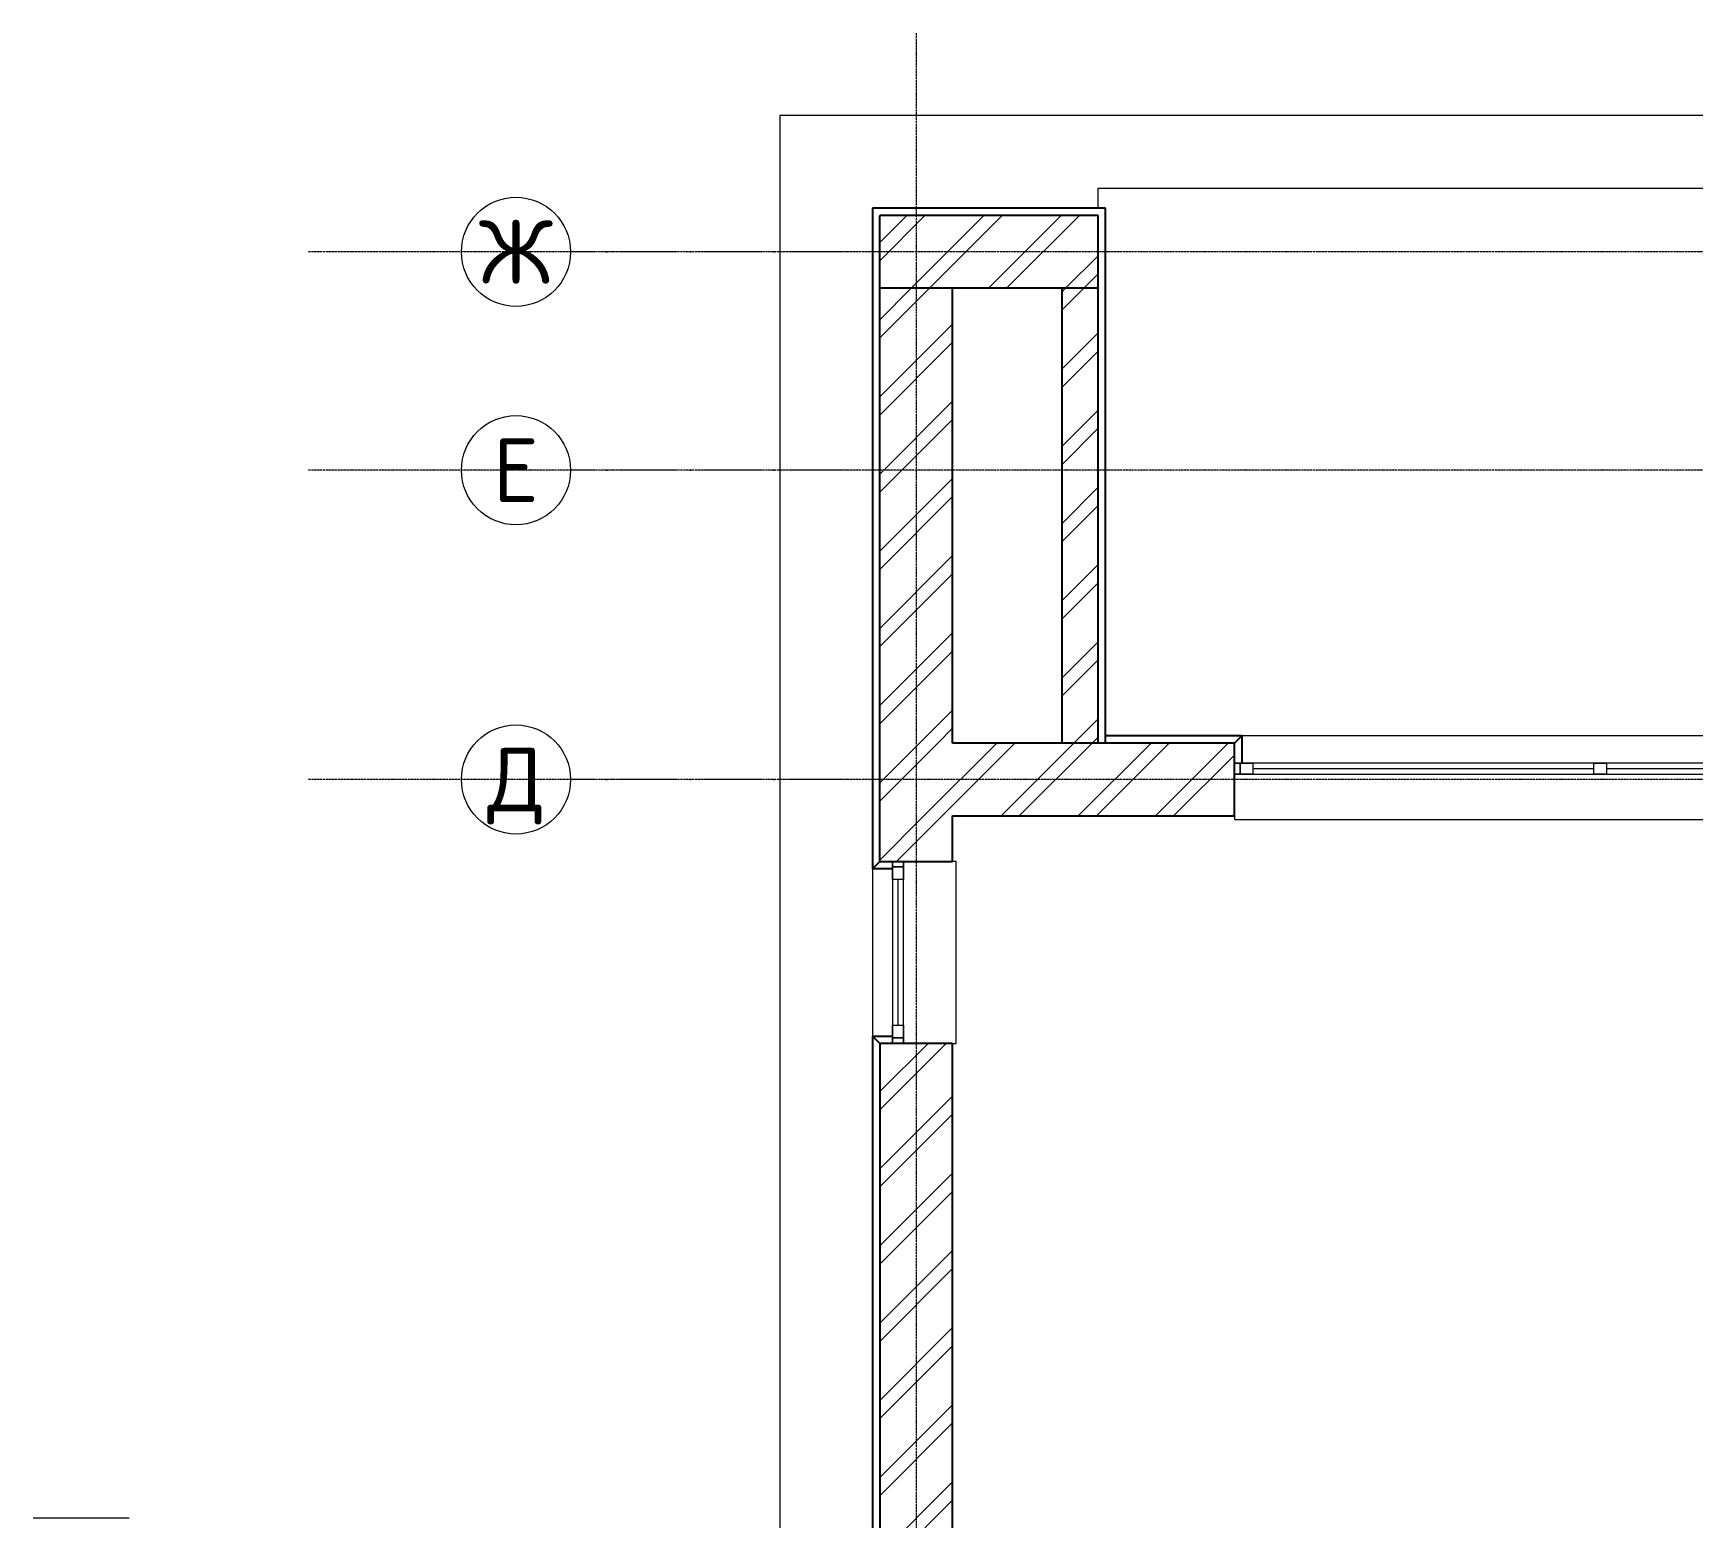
# Model space of a CAD drawing. Header units: millimetres. Extents: x -5016 to 63303, y -6019 to 98943.
# Drawn here: x -4854 to 4269, y 49742 to 57902 of the extents above; entities that cross this region are included whole.
import ezdxf
from ezdxf.enums import TextEntityAlignment as Align

# ---------------------------------------------------------------- set-up
doc = ezdxf.new("R2010")
doc.units = ezdxf.units.MM
for name, pattern in [('ОВ_ШП', [460, 300, -80, 0, -80]), ('Осевая 12-2-2', [16, 12, -2, 0, -2]), ('Пунктир 2-1_5', [3.5, 2, -1.5])]:
    doc.linetypes.add(name, pattern=pattern)
for name, color, linetype, lineweight in [('A-FLOR', 9, 'Continuous', 13), ('A-GLAZ', 8, 'Continuous', 13), ('A-WALL', 8, 'Continuous', 13), ('A-WALL-PATT', 8, 'Continuous', 13), ('G-ANNO-SYMB', 8, 'Continuous', 13), ('S-GRID', 8, 'Continuous', 13), ('АР_подложка', 8, 'Continuous', 13), ('ОВ_размеры', 7, 'Continuous', 13)]:
    doc.layers.add(name, color=color, linetype=linetype, lineweight=lineweight)
doc.styles.add('GOST', font='isocpeur.ttf', dxfattribs={"width": 0.9})
pattern_1 = [(45, (0, 0), (-212.132, 212.132), []), (45, (0, 100), (-212.132, 212.132), [])]

# ---------------------------------------------------------------- blocks, each defined once
blk = doc.blocks.new('INT 20 Окно Прямоугольник 1ст - INT 20 Окно Прямоугольник 1ст 1000-3000h остекление-1568838-Этаж 2 - Планировка')
at = {"layer": 'A-GLAZ'}
for p, q in [((460, 240), (-460, 240)), ((-500, 130), (-400, 130)), ((-470, 130), (-500, 130)), ((-470, 70), (-470, 130)), ((-400, 130), (-470, 130)), ((-470, 130), (-470, 70)), ((400, 130), (500, 130)), ((470, 130), (400, 130)), ((500, 130), (470, 130)), ((470, 130), (470, 70)), ((470, 70), (470, 130)), ((-500, 70), (-470, 70)), ((-400, 70), (-500, 70)), ((-470, 70), (-400, 70)), ((500, 70), (400, 70)), ((400, 70), (470, 70)), ((470, 70), (500, 70)), ((-500, -200), (-500, -220)), ((-500, -220), (500, -220)), ((500, -220), (500, -200))]:
    blk.add_line(p, q, dxfattribs=at)
blk = doc.blocks.new('INT 20 Откосы окон снаружи Прямоугольник - INT 20 Откосы окон снаружи Прямоугольник-1566574-Этаж 2 - Планировка')
at = {"layer": 'A-WALL', "lineweight": 25}
for p, q in [((-476.7, 30), (-476.7, -80)), ((443.3, -80), (443.3, 30))]:
    blk.add_line(p, q, dxfattribs=at)
blk = doc.blocks.new('INT 20 Стекло - Стекло-1566582-Этаж 2 - Планировка')
at = {"layer": 'A-GLAZ'}
for p, q in [((400, 30), (-400, 30)), ((-400, 30), (-400, -30)), ((-400, 0), (400, 0)), ((400, -30), (400, 30)), ((-400, -30), (400, -30))]:
    blk.add_line(p, q, dxfattribs=at)
blk = doc.blocks.new('INT 20 Окно Прямоугольник 3ст - INT 20 Окно Прямоугольник 3ст 6000_3000-1568890-Этаж 2 - Планировка')
at = {"layer": 'A-GLAZ'}
for p, q in [((2960, 240), (-2960, 240)), ((-3000, 90), (-2900, 90)), ((-2970, 90), (-3000, 90)), ((-3000, 30), (-2970, 30)), ((-2900, 30), (-3000, 30)), ((-2970, 30), (-2970, 90)), ((-2900, 90), (-2970, 90)), ((-2970, 90), (-2970, 30)), ((-2970, 30), (-2900, 30)), ((-1025, 90), (-955, 90)), ((-955, 90), (-1025, 90)), ((-955, 30), (-1025, 30)), ((-1025, 30), (-955, 30)), ((955, 90), (1025, 90)), ((1025, 90), (955, 90)), ((1025, 30), (955, 30)), ((955, 30), (1025, 30)), ((2900, 90), (3000, 90)), ((2970, 90), (2900, 90)), ((3000, 30), (2900, 30)), ((2900, 30), (2970, 30)), ((3000, 90), (2970, 90)), ((2970, 90), (2970, 30)), ((2970, 30), (2970, 90)), ((2970, 30), (3000, 30)), ((-3000, -200), (-3000, -220)), ((-3000, -220), (3000, -220)), ((3000, -220), (3000, -200))]:
    blk.add_line(p, q, dxfattribs=at)
blk = doc.blocks.new('INT 20 Откосы окон снаружи Прямоугольник - INT 20 Откосы окон снаружи Прямоугольник-1566592-Этаж 2 - Планировка')
at = {"layer": 'A-WALL', "lineweight": 25}
for p, q in [((-2976.7, 70), (-2976.7, -80)), ((2943.3, -80), (2943.3, 70))]:
    blk.add_line(p, q, dxfattribs=at)
blk = doc.blocks.new('INT 20 Стекло - Стекло-1566596-Этаж 2 - Планировка')
at = {"layer": 'A-GLAZ'}
for p, q in [((1475, 30), (-400, 30)), ((-400, 30), (-400, -30)), ((-400, 0), (1475, 0)), ((1475, -30), (1475, 30)), ((-400, -30), (1475, -30))]:
    blk.add_line(p, q, dxfattribs=at)
blk = doc.blocks.new('INT 20 Стекло - Стекло-1566597-Этаж 2 - Планировка')
at = {"layer": 'A-GLAZ'}
for p, q in [((1510, 30), (-400, 30)), ((-400, 30), (-400, -30)), ((-400, 0), (1510, 0)), ((1510, -30), (1510, 30)), ((-400, -30), (1510, -30))]:
    blk.add_line(p, q, dxfattribs=at)
blk = doc.blocks.new('АР_plan2')
at = {"layer": 'A-WALL-PATT', "lineweight": 9}
h = blk.add_hatch(dxfattribs=at)
h.set_pattern_fill('FP_1', color=256, style=0, pattern_type=2)
h.set_pattern_definition(pattern_1)
h.paths.add_polyline_path([(2968.2, 21172.6), (3168.2, 21172.6), (3168.2, 21572.6), (1968.2, 21572.6), (1968.2, 21172.6), (2210.7, 21172.6)])
h = blk.add_hatch(dxfattribs=at)
h.set_pattern_fill('FP_1', color=256, style=0, pattern_type=2)
h.set_pattern_definition(pattern_1)
h.paths.add_polyline_path([(2368.2, 18672.6), (2368.2, 21172.6), (1968.2, 21172.6), (1968.2, 18672.6), (2210.7, 18672.6)])
h = blk.add_hatch(dxfattribs=at)
h.set_pattern_fill('FP_1', color=256, style=0, pattern_type=2)
h.set_pattern_definition(pattern_1)
h.paths.add_polyline_path([(3168.2, 18672.6), (3168.2, 21172.6), (2968.2, 21172.6), (2968.2, 18672.6)])
h = blk.add_hatch(dxfattribs=at)
h.set_pattern_fill('FP_1', color=256, style=0, pattern_type=2)
h.set_pattern_definition(pattern_1)
h.paths.add_polyline_path([(11568.2, 18272.6), (11868.2, 18272.6), (11868.2, 18672.6), (9918.2, 18672.6), (9918.2, 18272.6), (10875.4, 18272.6)])
h.paths.add_polyline_path([(3654.8, 18272.6), (3918.2, 18272.6), (3918.2, 18672.6), (1968.2, 18672.6), (1968.2, 18272.6), (2368.2, 18272.6)])
h = blk.add_hatch(dxfattribs=at)
h.set_pattern_fill('FP_1', color=256, style=0, pattern_type=2)
h.set_pattern_definition(pattern_1)
h.paths.add_polyline_path([(1968.2, 5572.6), (2368.2, 5572.6), (2368.2, 11372.6), (1968.2, 11372.6), (1968.2, 7492.1)])
h.paths.add_polyline_path([(2368.2, 12372.6), (2368.2, 17022.6), (1968.2, 17022.6), (1968.2, 12372.6), (2210.7, 12372.6)])
h.paths.add_polyline_path([(2368.2, 18022.6), (2368.2, 18272.6), (1968.2, 18272.6), (1968.2, 18022.6), (2210.7, 18022.6)])
at = {"layer": 'A-FLOR'}
for p, q in [((12518.2, 22122.6), (1418.2, 22122.6)), ((1418.2, 22122.6), (1418.2, 3122.6)), ((3168.2, 21612.6), (3168.2, 21722.6)), ((3168.2, 21722.6), (12118.2, 21722.6))]:
    blk.add_line(p, q, dxfattribs=at)
at = {"layer": 'A-WALL', "lineweight": 25}
for p, q in [((1928.2, 21612.6), (1928.2, 17982.6)), ((3208.2, 21612.6), (1928.2, 21612.6)), ((3168.2, 21572.6), (1968.2, 21572.6)), ((1968.2, 18022.6), (1968.2, 21572.6)), ((3168.2, 18672.6), (3168.2, 21572.6)), ((3208.2, 18672.6), (3208.2, 21612.6)), ((3168.2, 21172.6), (1968.2, 21172.6)), ((2368.2, 18672.6), (2368.2, 21172.6)), ((2968.2, 21172.6), (2968.2, 18672.6)), ((3958.2, 18712.6), (3208.2, 18712.6)), ((3918.2, 18672.6), (3958.2, 18712.6)), ((3918.2, 18672.6), (2368.2, 18672.6)), ((3918.2, 18272.6), (3918.2, 18672.6)), ((2368.2, 18022.6), (2368.2, 18272.6)), ((2368.2, 18272.6), (3918.2, 18272.6)), ((1928.2, 17982.6), (1968.2, 18022.6)), ((1968.2, 18022.6), (2368.2, 18022.6)), ((1928.2, 17062.6), (1928.2, 12332.6)), ((1968.2, 17022.6), (1928.2, 17062.6)), ((2368.2, 17022.6), (1968.2, 17022.6)), ((1968.2, 17022.6), (1968.2, 12372.6)), ((2368.2, 12372.6), (2368.2, 17022.6))]:
    blk.add_line(p, q, dxfattribs=at)
at = {"layer": 'G-ANNO-SYMB', "linetype": 'Пунктир 2-1_5'}
blk.add_line((-2685.7, 14415.3), (-2157.4, 14415.3), dxfattribs=at)
at = {"layer": 'S-GRID', "color": 251, "linetype": 'Осевая 12-2-2', "true_color": 0x646464}
for p, q in [((2168.2, 22574.8), (2168.2, -1346.2)), ((23375.6, 21372.6), (-1176.1, 21372.6)), ((23375.6, 20172.6), (-1176.1, 20172.6)), ((23375.6, 18472.6), (-1176.1, 18472.6))]:
    blk.add_line(p, q, dxfattribs=at)
at = {"layer": 'A-GLAZ'}
for name, p in [('INT 20 Окно Прямоугольник 3ст - INT 20 Окно Прямоугольник 3ст 6000_3000-1568890-Этаж 2 - Планировка', (6918.2, 18472.6)), ('INT 20 Стекло - Стекло-1566596-Этаж 2 - Планировка', (4418.2, 18532.6)), ('INT 20 Стекло - Стекло-1566597-Этаж 2 - Планировка', (6363.2, 18532.6))]:
    blk.add_blockref(name, p, dxfattribs=at)
at = {"layer": 'A-GLAZ', "rotation": 89.99999999999991}
for name, p in [('INT 20 Окно Прямоугольник 1ст - INT 20 Окно Прямоугольник 1ст 1000-3000h остекление-1568838-Этаж 2 - Планировка', (2168.2, 17522.6)), ('INT 20 Стекло - Стекло-1566582-Этаж 2 - Планировка', (2068.2, 17522.6))]:
    blk.add_blockref(name, p, dxfattribs=at)
at = {"layer": 'A-WALL', "lineweight": 25}
blk.add_blockref('INT 20 Откосы окон снаружи Прямоугольник - INT 20 Откосы окон снаружи Прямоугольник-1566592-Этаж 2 - Планировка', (6934.9, 18642.6), dxfattribs=at)
at = {"layer": 'A-WALL', "lineweight": 25, "rotation": 89.99999999999991}
blk.add_blockref('INT 20 Откосы окон снаружи Прямоугольник - INT 20 Откосы окон снаружи Прямоугольник-1566574-Этаж 2 - Планировка', (1958.2, 17539.4), dxfattribs=at)

msp = doc.modelspace()

# ---------------------------------------------------------------- block references
at = {"layer": 'АР_подложка'}
msp.add_blockref('АР_plan2', (-2168, 35327), dxfattribs=at)

# ---------------------------------------------------------------- next in the draw order: linework, layer by layer
at = {"layer": 'ОВ_размеры', "linetype": 'ОВ_ШП'}
for points in [[(-400, 56700), (-1900, 56700)], [(-400, 55500), (-1900, 55500)], [(-400, 53800), (-1900, 53800)]]:
    msp.add_lwpolyline(points, dxfattribs=at)
at = {"layer": 'ОВ_размеры'}
for centre in [(-2200, 56700), (-2200, 55500), (-2200, 53800)]:
    msp.add_circle(centre, 300, dxfattribs=at)

# ---------------------------------------------------------------- next in the draw order: texts
at = {"layer": 'ОВ_размеры', "style": 'GOST'}
for s, p in [('Ж', (-2200, 56700)), ('Е', (-2200, 55500)), ('Д', (-2200, 53800))]:
    msp.add_text(s, height=350, dxfattribs=at).set_placement(p, align=Align.MIDDLE_CENTER)

doc.saveas('drawing.dxf')
